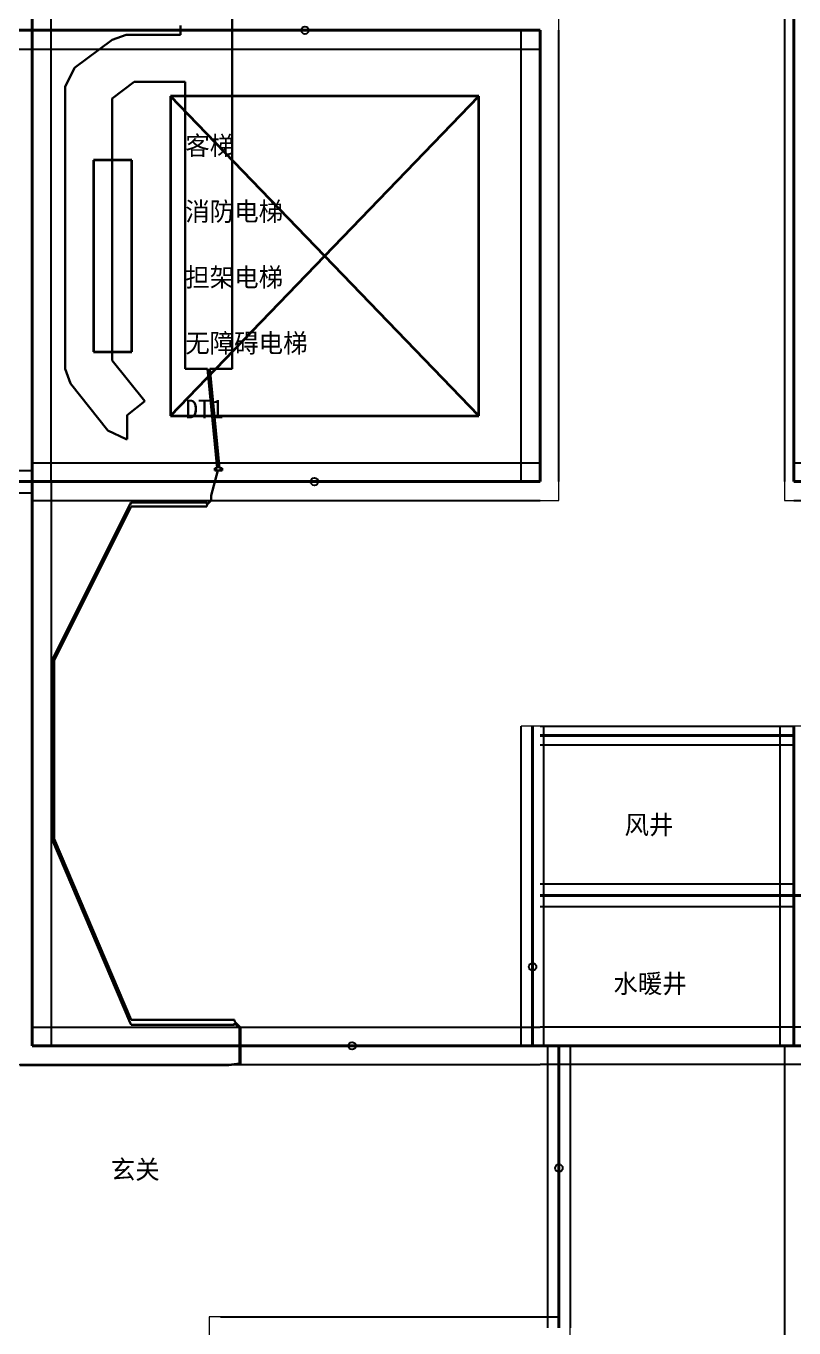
# Model space of a CAD drawing. Header units: metres. Extents: x -2 to 8644, y -38 to 294.
# Drawn here: x 1217.3 to 1299, y 80 to 218.5 of the extents above; entities that cross this region are included whole.
import ezdxf

# ---------------------------------------------------------------- set-up
doc = ezdxf.new("R2010")
doc.units = ezdxf.units.M
for name, color, linetype in [('DOORS', 9, 'Continuous'), ('HEATING_PIPES', 1, 'Continuous'), ('ROOMS', 9, 'Continuous'), ('TEXT', 3, 'Continuous'), ('WALLS', 7, 'Continuous')]:
    doc.layers.add(name, color=color, linetype=linetype)

# ---------------------------------------------------------------- blocks, each defined once
blk = doc.blocks.new('FLOOR_1')
at = {"layer": 'DOORS', "color": 9, "lineweight": 35}
for p, q in [((236, 218), (258, 218)), ((237, 170), (259, 170)), ((271.2, 112.4), (271.2, 124.4)), ((240, 110), (264, 110)), ((274, 106), (274, 88))]:
    blk.add_line(p, q, dxfattribs=at)
at = {"layer": 'DOORS', "color": 9}
for centre in [(247, 218), (248, 170), (271.2, 118.4), (252, 110), (274, 97)]:
    blk.add_circle(centre, 0.4, dxfattribs=at)
at = {"layer": 'HEATING_PIPES', "lineweight": 30}
for p, q in [((239.25, 280), (239.25, 182)), ((226.5, 217), (228, 217.5)), ((228, 217.5), (228, 217.5)), ((228, 217.5), (228, 217.5)), ((228, 217.5), (228, 217.5)), ((228, 217.5), (228, 217.5)), ((228, 217.5), (228, 217.5)), ((228, 217.5), (228, 217.5)), ((228, 217.5), (228, 217.5)), ((228, 217.5), (228, 217.5)), ((228, 217.5), (228, 217.5)), ((228, 217.5), (228, 217.5)), ((228, 217.5), (228, 217.5)), ((228, 217.5), (228, 217.5)), ((228, 217.5), (228, 217.5)), ((228, 217.5), (228, 217.5)), ((228, 217.5), (228, 217.5)), ((228, 217.5), (228, 217.5)), ((228, 217.5), (228, 217.5)), ((228, 217.5), (228, 217.5)), ((228, 217.5), (228, 217.5)), ((228, 217.5), (233.75, 217.5)), ((233.75, 217.5), (233.75, 218.5)), ((222.5, 214), (226.5, 217)), ((226.5, 217), (226.5, 217)), ((226.5, 217), (226.5, 217)), ((226.5, 217), (226.5, 217)), ((226.5, 217), (226.5, 217)), ((226.5, 217), (226.5, 217)), ((226.5, 217), (226.5, 217)), ((226.5, 217), (226.5, 217)), ((226.5, 217), (226.5, 217)), ((226.5, 217), (226.5, 217)), ((226.5, 217), (226.5, 217)), ((226.5, 217), (226.5, 217)), ((226.5, 217), (226.5, 217)), ((226.5, 217), (226.5, 217)), ((226.5, 217), (226.5, 217)), ((226.5, 217), (226.5, 217)), ((226.5, 217), (226.5, 217)), ((226.5, 217), (226.5, 217)), ((226.5, 217), (226.5, 217)), ((226.5, 217), (226.5, 217)), ((221.5, 212), (222.5, 214)), ((222.5, 214), (222.5, 214)), ((222.5, 214), (222.5, 214)), ((222.5, 214), (222.5, 214)), ((222.5, 214), (222.5, 214)), ((222.5, 214), (222.5, 214)), ((222.5, 214), (222.5, 214)), ((222.5, 214), (222.5, 214)), ((222.5, 214), (222.5, 214)), ((222.5, 214), (222.5, 214)), ((222.5, 214), (222.5, 214)), ((222.5, 214), (222.5, 214)), ((222.5, 214), (222.5, 214)), ((222.5, 214), (222.5, 214)), ((222.5, 214), (222.5, 214)), ((222.5, 214), (222.5, 214)), ((222.5, 214), (222.5, 214)), ((222.5, 214), (222.5, 214)), ((222.5, 214), (222.5, 214)), ((222.5, 214), (222.5, 214)), ((222.5, 214), (222.5, 214)), ((222.5, 214), (222.5, 214)), ((221.5, 182), (221.5, 212)), ((221.5, 212), (221.5, 212)), ((221.5, 212), (221.5, 212)), ((221.5, 212), (221.5, 212)), ((221.5, 212), (221.5, 212)), ((221.5, 212), (221.5, 212)), ((221.5, 212), (221.5, 212)), ((221.5, 212), (221.5, 212)), ((221.5, 212), (221.5, 212)), ((221.5, 212), (221.5, 212)), ((221.5, 212), (221.5, 212)), ((221.5, 212), (221.5, 212)), ((221.5, 212), (221.5, 212)), ((221.5, 212), (221.5, 212)), ((221.5, 212), (221.5, 212)), ((221.5, 212), (221.5, 212)), ((221.5, 212), (221.5, 212)), ((221.5, 212), (221.5, 212)), ((221.5, 212), (221.5, 212)), ((221.5, 212), (221.5, 212)), ((221.5, 212), (221.5, 212)), ((221.5, 212), (221.5, 212)), ((228.83, 212.5), (226.5, 210.75)), ((234.25, 212.5), (228.83, 212.5)), ((234.25, 182), (234.25, 212.5)), ((226.5, 210.75), (226.5, 182.88)), ((226.5, 182.88), (229.95, 178.56)), ((222.05, 180.44), (221.5, 182)), ((221.5, 182), (221.5, 182)), ((221.5, 182), (221.5, 182)), ((221.5, 182), (221.5, 182)), ((221.5, 182), (221.5, 182)), ((221.5, 182), (221.5, 182)), ((221.5, 182), (221.5, 182)), ((221.5, 182), (221.5, 182)), ((221.5, 182), (221.5, 182)), ((221.5, 182), (221.5, 182)), ((221.5, 182), (221.5, 182)), ((221.5, 182), (221.5, 182)), ((221.5, 182), (221.5, 182)), ((221.5, 182), (221.5, 182)), ((221.5, 182), (221.5, 182)), ((221.5, 182), (221.5, 182)), ((221.5, 182), (221.5, 182)), ((221.5, 182), (221.5, 182)), ((221.5, 182), (221.5, 182)), ((221.5, 182), (221.5, 182)), ((236.63, 181.99), (234.25, 182)), ((234.25, 182), (234.25, 182)), ((234.25, 182), (234.25, 182)), ((234.25, 182), (234.25, 182)), ((234.25, 182), (234.25, 182)), ((234.25, 182), (234.25, 182)), ((234.25, 182), (234.25, 182)), ((234.25, 182), (234.25, 182)), ((234.25, 182), (234.25, 182)), ((234.25, 182), (234.25, 182)), ((234.25, 182), (234.25, 182)), ((234.25, 182), (234.25, 182)), ((234.25, 182), (234.25, 182)), ((234.25, 182), (234.25, 182)), ((234.25, 182), (234.25, 182)), ((234.25, 182), (234.25, 182)), ((234.25, 182), (234.25, 182)), ((234.25, 182), (234.25, 182)), ((234.25, 182), (234.25, 182)), ((234.25, 182), (234.25, 182)), ((234.25, 182), (234.25, 182)), ((234.25, 182), (234.25, 182)), ((234.25, 182), (234.25, 182)), ((234.25, 182), (234.25, 182)), ((234.25, 182), (234.25, 182)), ((234.25, 182), (234.25, 182)), ((234.25, 182), (234.25, 182)), ((234.25, 182), (234.25, 182)), ((234.25, 182), (234.25, 182)), ((234.25, 182), (234.25, 182)), ((234.25, 182), (234.25, 182)), ((234.25, 182), (234.25, 182)), ((234.25, 182), (234.25, 182)), ((237.65, 171.44), (236.63, 181.99)), ((236.63, 181.99), (236.63, 181.99)), ((239.25, 182), (236.88, 182)), ((236.88, 182), (237.9, 171.45)), ((226.05, 175.44), (222.05, 180.44)), ((222.05, 180.44), (222.05, 180.44)), ((222.05, 180.44), (222.05, 180.44)), ((222.05, 180.44), (222.05, 180.44)), ((222.05, 180.44), (222.05, 180.44)), ((222.05, 180.44), (222.05, 180.44)), ((222.05, 180.44), (222.05, 180.44)), ((222.05, 180.44), (222.05, 180.44)), ((222.05, 180.44), (222.05, 180.44)), ((222.05, 180.44), (222.05, 180.44)), ((222.05, 180.44), (222.05, 180.44)), ((222.05, 180.44), (222.05, 180.44)), ((222.05, 180.44), (222.05, 180.44)), ((222.05, 180.44), (222.05, 180.44)), ((222.05, 180.44), (222.05, 180.44)), ((222.05, 180.44), (222.05, 180.44)), ((222.05, 180.44), (222.05, 180.44)), ((222.05, 180.44), (222.05, 180.44)), ((222.05, 180.44), (222.05, 180.44)), ((222.05, 180.44), (222.05, 180.44)), ((229.95, 178.56), (228.1, 177.08)), ((228.1, 177.08), (228.1, 174.5)), ((228, 174.5), (226.05, 175.44)), ((226.05, 175.44), (226.05, 175.44)), ((226.05, 175.44), (226.05, 175.44)), ((226.05, 175.44), (226.05, 175.44)), ((226.05, 175.44), (226.05, 175.44)), ((226.05, 175.44), (226.05, 175.44)), ((226.05, 175.44), (226.05, 175.44)), ((226.05, 175.44), (226.05, 175.44)), ((226.05, 175.44), (226.05, 175.44)), ((226.05, 175.44), (226.05, 175.44)), ((226.05, 175.44), (226.05, 175.44)), ((226.05, 175.44), (226.05, 175.44)), ((226.05, 175.44), (226.05, 175.44)), ((226.05, 175.44), (226.05, 175.44)), ((226.05, 175.44), (226.05, 175.44)), ((226.05, 175.44), (226.05, 175.44)), ((226.05, 175.44), (226.05, 175.44)), ((226.05, 175.44), (226.05, 175.44)), ((226.05, 175.44), (226.05, 175.44)), ((226.05, 175.44), (226.05, 175.44)), ((226.05, 175.44), (226.05, 175.44)), ((226.05, 175.44), (226.05, 175.44)), ((228.1, 174.5), (228, 174.5)), ((228, 174.5), (228, 174.5)), ((228, 174.5), (228, 174.5)), ((228, 174.5), (228, 174.5)), ((228, 174.5), (228, 174.5)), ((228, 174.5), (228, 174.5)), ((228, 174.5), (228, 174.5)), ((228, 174.5), (228, 174.5)), ((228, 174.5), (228, 174.5)), ((228, 174.5), (228, 174.5)), ((228, 174.5), (228, 174.5)), ((228, 174.5), (228, 174.5)), ((228, 174.5), (228, 174.5)), ((228, 174.5), (228, 174.5)), ((228, 174.5), (228, 174.5)), ((228, 174.5), (228, 174.5)), ((228, 174.5), (228, 174.5)), ((228, 174.5), (228, 174.5)), ((228, 174.5), (228, 174.5)), ((228, 174.5), (228, 174.5)), ((228, 174.5), (228, 174.5)), ((228, 174.5), (228, 174.5)), ((237.01, 168.54), (237.72, 171.19)), ((237.74, 171.19), (237.03, 168.54)), ((237.4, 171.2), (237.4, 171.44)), ((237.4, 171.44), (237.65, 171.44)), ((237.67, 171.2), (237.4, 171.2)), ((237.68, 171.19), (237.67, 171.2)), ((237.72, 171.19), (237.68, 171.19)), ((237.68, 171.19), (237.68, 171.19)), ((237.68, 171.19), (237.68, 171.19)), ((237.68, 171.19), (237.68, 171.19)), ((237.68, 171.19), (237.68, 171.19)), ((237.68, 171.19), (237.68, 171.19)), ((237.68, 171.19), (237.68, 171.19)), ((237.68, 171.19), (237.68, 171.19)), ((237.68, 171.19), (237.68, 171.19)), ((237.68, 171.19), (237.68, 171.19)), ((237.68, 171.19), (237.68, 171.19)), ((237.68, 171.19), (237.68, 171.19)), ((237.68, 171.19), (237.68, 171.19)), ((237.68, 171.19), (237.68, 171.19)), ((237.68, 171.19), (237.68, 171.19)), ((237.68, 171.19), (237.68, 171.19)), ((237.68, 171.19), (237.68, 171.19)), ((237.68, 171.19), (237.68, 171.19)), ((237.68, 171.19), (237.68, 171.19)), ((237.68, 171.19), (237.68, 171.19)), ((237.68, 171.19), (237.68, 171.19)), ((237.68, 171.19), (237.68, 171.19)), ((237.68, 171.19), (237.68, 171.19)), ((237.68, 171.19), (237.68, 171.19)), ((237.68, 171.19), (237.68, 171.19)), ((237.68, 171.19), (237.68, 171.19)), ((237.68, 171.19), (237.68, 171.19)), ((237.68, 171.19), (237.68, 171.19)), ((237.68, 171.19), (237.68, 171.19)), ((237.68, 171.19), (237.68, 171.19)), ((237.68, 171.19), (237.68, 171.19)), ((237.68, 171.19), (237.68, 171.19)), ((238.2, 171.2), (237.74, 171.19)), ((237.9, 171.45), (238.2, 171.44)), ((238.2, 171.44), (238.2, 171.44)), ((238.2, 171.44), (238.2, 171.44)), ((238.2, 171.44), (238.2, 171.44)), ((238.2, 171.44), (238.2, 171.44)), ((238.2, 171.44), (238.2, 171.44)), ((238.2, 171.44), (238.2, 171.44)), ((238.2, 171.44), (238.2, 171.44)), ((238.2, 171.44), (238.2, 171.44)), ((238.2, 171.44), (238.2, 171.44)), ((238.2, 171.44), (238.2, 171.44)), ((238.2, 171.44), (238.2, 171.44)), ((238.2, 171.44), (238.2, 171.44)), ((238.2, 171.44), (238.2, 171.44)), ((238.2, 171.44), (238.2, 171.44)), ((238.2, 171.44), (238.2, 171.44)), ((238.2, 171.44), (238.2, 171.44)), ((238.2, 171.44), (238.2, 171.44)), ((238.2, 171.44), (238.2, 171.44)), ((238.2, 171.44), (238.2, 171.44)), ((238.2, 171.44), (238.2, 171.44)), ((238.2, 171.44), (238.2, 171.44)), ((238.2, 171.44), (238.2, 171.44)), ((238.2, 171.44), (238.2, 171.44)), ((238.2, 171.44), (238.2, 171.44)), ((238.2, 171.44), (238.2, 171.44)), ((238.2, 171.44), (238.2, 171.44)), ((238.2, 171.44), (238.2, 171.44)), ((238.2, 171.44), (238.2, 171.44)), ((238.2, 171.44), (238.2, 171.44)), ((238.2, 171.44), (238.2, 171.44)), ((238.2, 171.44), (238.2, 171.44)), ((238.2, 171.44), (238.2, 171.44)), ((238.2, 171.44), (238.2, 171.2)), ((238.2, 171.2), (238.2, 171.2)), ((238.2, 171.2), (238.2, 171.2)), ((238.2, 171.2), (238.2, 171.2)), ((238.2, 171.2), (238.2, 171.2)), ((238.2, 171.2), (238.2, 171.2)), ((238.2, 171.2), (238.2, 171.2)), ((238.2, 171.2), (238.2, 171.2)), ((238.2, 171.2), (238.2, 171.2)), ((238.2, 171.2), (238.2, 171.2)), ((238.2, 171.2), (238.2, 171.2)), ((238.2, 171.2), (238.2, 171.2)), ((238.2, 171.2), (238.2, 171.2)), ((238.2, 171.2), (238.2, 171.2)), ((238.2, 171.2), (238.2, 171.2)), ((238.2, 171.2), (238.2, 171.2)), ((238.2, 171.2), (238.2, 171.2)), ((238.2, 171.2), (238.2, 171.2)), ((238.2, 171.2), (238.2, 171.2)), ((238.2, 171.2), (238.2, 171.2)), ((238.2, 171.2), (238.2, 171.2)), ((238.2, 171.2), (238.2, 171.2)), ((238.2, 171.2), (238.2, 171.2)), ((238.2, 171.2), (238.2, 171.2)), ((238.2, 171.2), (238.2, 171.2)), ((238.2, 171.2), (238.2, 171.2)), ((238.2, 171.2), (238.2, 171.2)), ((238.2, 171.2), (238.2, 171.2)), ((238.2, 171.2), (238.2, 171.2)), ((238.2, 171.2), (238.2, 171.2)), ((238.2, 171.2), (238.2, 171.2)), ((238.2, 171.2), (238.2, 171.2)), ((238.2, 171.2), (238.2, 171.2)), ((220.12, 151.05), (228.4, 167.62)), ((228.4, 167.62), (228.5, 167.79)), ((228.4, 167.62), (228.4, 167.62)), ((228.4, 167.62), (228.4, 167.62)), ((228.4, 167.62), (228.4, 167.62)), ((228.4, 167.62), (228.4, 167.62)), ((228.4, 167.62), (228.4, 167.62)), ((228.4, 167.62), (228.4, 167.62)), ((228.4, 167.62), (228.4, 167.62)), ((228.4, 167.62), (228.4, 167.62)), ((228.4, 167.62), (228.4, 167.62)), ((228.4, 167.62), (228.4, 167.62)), ((228.4, 167.62), (228.4, 167.62)), ((228.4, 167.62), (228.4, 167.62)), ((228.4, 167.62), (228.4, 167.62)), ((228.4, 167.62), (228.4, 167.62)), ((228.4, 167.62), (228.4, 167.62)), ((228.4, 167.62), (228.4, 167.62)), ((228.4, 167.62), (228.4, 167.62)), ((228.5, 167.79), (228.5, 167.79)), ((228.5, 167.79), (228.5, 167.79)), ((228.5, 167.79), (228.5, 167.79)), ((228.5, 167.79), (228.5, 167.79)), ((228.5, 167.79), (228.5, 167.79)), ((228.5, 167.79), (228.5, 167.79)), ((228.5, 167.79), (228.5, 167.79)), ((228.5, 167.79), (228.5, 167.79)), ((228.5, 167.79), (228.5, 167.79)), ((228.5, 167.79), (228.5, 167.79)), ((228.5, 167.79), (228.5, 167.79)), ((228.5, 167.79), (228.5, 167.79)), ((228.5, 167.79), (228.5, 167.79)), ((228.5, 167.79), (228.5, 167.79)), ((228.5, 167.79), (228.5, 167.79)), ((228.5, 167.79), (228.5, 167.79)), ((228.5, 167.79), (228.5, 167.79)), ((228.5, 167.79), (228.5, 167.79)), ((228.5, 167.79), (228.5, 167.79)), ((228.5, 167.79), (228.5, 167.79)), ((228.5, 167.79), (228.5, 167.79)), ((228.5, 167.79), (228.5, 167.79)), ((228.5, 167.79), (228.5, 167.79)), ((228.5, 167.79), (228.5, 167.79)), ((228.5, 167.79), (228.5, 167.79)), ((228.5, 167.79), (228.5, 167.79)), ((228.5, 167.79), (228.5, 167.79)), ((228.5, 167.79), (236.57, 167.79)), ((236.57, 167.59), (237.01, 168.02)), ((237.03, 168.01), (236.58, 167.57)), ((236.57, 167.79), (236.57, 167.59)), ((236.58, 167.57), (236.58, 167.57)), ((236.58, 167.57), (236.58, 167.57)), ((236.58, 167.57), (236.58, 167.57)), ((236.58, 167.57), (236.58, 167.57)), ((236.58, 167.57), (236.58, 167.57)), ((236.58, 167.57), (236.58, 167.57)), ((236.58, 167.57), (236.58, 167.57)), ((236.58, 167.57), (236.58, 167.57)), ((236.58, 167.57), (236.57, 167.36)), ((237.01, 168.02), (237.01, 168.54)), ((237.01, 168.54), (237.01, 168.54)), ((237.01, 168.54), (237.01, 168.54)), ((237.01, 168.54), (237.01, 168.54)), ((237.01, 168.54), (237.01, 168.54)), ((237.01, 168.54), (237.01, 168.54)), ((237.01, 168.54), (237.01, 168.54)), ((237.01, 168.54), (237.01, 168.54)), ((237.01, 168.54), (237.01, 168.54)), ((237.01, 168.54), (237.01, 168.54)), ((237.01, 168.54), (237.01, 168.54)), ((237.01, 168.54), (237.01, 168.54)), ((237.01, 168.54), (237.01, 168.54)), ((237.01, 168.54), (237.01, 168.54)), ((237.01, 168.54), (237.01, 168.54)), ((237.01, 168.54), (237.01, 168.54)), ((237.01, 168.54), (237.01, 168.54)), ((237.01, 168.54), (237.01, 168.54)), ((237.01, 168.54), (237.01, 168.54)), ((237.01, 168.54), (237.01, 168.54)), ((237.01, 168.54), (237.01, 168.54)), ((237.01, 168.54), (237.01, 168.54)), ((237.01, 168.54), (237.01, 168.54)), ((237.01, 168.54), (237.01, 168.54)), ((237.01, 168.54), (237.01, 168.54)), ((237.01, 168.54), (237.01, 168.54)), ((237.01, 168.54), (237.01, 168.54)), ((237.01, 168.54), (237.01, 168.54)), ((237.01, 168.54), (237.01, 168.54)), ((237.01, 168.54), (237.01, 168.54)), ((237.01, 168.54), (237.01, 168.54)), ((237.01, 168.54), (237.01, 168.54)), ((237.01, 168.54), (237.01, 168.54)), ((237.01, 168.54), (237.01, 168.54)), ((237.01, 168.54), (237.01, 168.54)), ((237.01, 168.54), (237.01, 168.54)), ((237.03, 168.54), (237.03, 168.02)), ((237.03, 168.02), (237.03, 168.02)), ((237.03, 168.02), (237.03, 168.02)), ((237.03, 168.02), (237.03, 168.02)), ((237.03, 168.02), (237.03, 168.02)), ((237.03, 168.02), (237.03, 168.02)), ((237.03, 168.02), (237.03, 168.02)), ((237.03, 168.02), (237.03, 168.02)), ((237.03, 168.02), (237.03, 168.02)), ((237.03, 168.02), (237.03, 168.02)), ((237.03, 168.02), (237.03, 168.02)), ((237.03, 168.02), (237.03, 168.02)), ((237.03, 168.02), (237.03, 168.02)), ((237.03, 168.02), (237.03, 168.02)), ((237.03, 168.02), (237.03, 168.02)), ((237.03, 168.02), (237.03, 168.02)), ((237.03, 168.02), (237.03, 168.02)), ((237.03, 168.02), (237.03, 168.02)), ((237.03, 168.02), (237.03, 168.02)), ((237.03, 168.02), (237.03, 168.02)), ((237.03, 168.02), (237.03, 168.02)), ((237.03, 168.02), (237.03, 168.01)), ((237.03, 168.01), (237.03, 168.01)), ((237.03, 168.01), (237.03, 168.01)), ((237.03, 168.01), (237.03, 168.01)), ((237.03, 168.01), (237.03, 168.01)), ((237.03, 168.01), (237.03, 168.01)), ((237.03, 168.01), (237.03, 168.01)), ((237.03, 168.01), (237.03, 168.01)), ((237.03, 168.01), (237.03, 168.01)), ((237.03, 168.01), (237.03, 168.01)), ((237.03, 168.01), (237.03, 168.01)), ((237.03, 168.01), (237.03, 168.01)), ((237.03, 168.01), (237.03, 168.01)), ((237.03, 168.01), (237.03, 168.01)), ((237.03, 168.01), (237.03, 168.01)), ((237.03, 168.01), (237.03, 168.01)), ((237.03, 168.01), (237.03, 168.01)), ((237.03, 168.01), (237.03, 168.01)), ((237.03, 168.01), (237.03, 168.01)), ((237.03, 168.01), (237.03, 168.01)), ((237.03, 168.01), (237.03, 168.01)), ((228.51, 167.36), (220.32, 150.97)), ((236.57, 167.36), (228.51, 167.36)), ((236.57, 167.36), (236.57, 167.36)), ((236.57, 167.36), (236.57, 167.36)), ((236.57, 167.36), (236.57, 167.36)), ((236.57, 167.36), (236.57, 167.36)), ((236.57, 167.36), (236.57, 167.36)), ((236.57, 167.36), (236.57, 167.36)), ((236.57, 167.36), (236.57, 167.36)), ((236.57, 167.36), (236.57, 167.36)), ((236.57, 167.36), (236.57, 167.36)), ((236.57, 167.36), (236.57, 167.36)), ((236.57, 167.36), (236.57, 167.36)), ((236.57, 167.36), (236.57, 167.36)), ((236.57, 167.36), (236.57, 167.36)), ((236.57, 167.36), (236.57, 167.36)), ((236.57, 167.36), (236.57, 167.36)), ((236.57, 167.36), (236.57, 167.36)), ((236.57, 167.36), (236.57, 167.36)), ((236.57, 167.36), (236.57, 167.36)), ((236.57, 167.36), (236.57, 167.36)), ((236.57, 167.36), (236.57, 167.36)), ((236.57, 167.36), (236.57, 167.36)), ((236.57, 167.36), (236.57, 167.36)), ((236.57, 167.36), (236.57, 167.36)), ((236.57, 167.36), (236.57, 167.36)), ((236.57, 167.36), (236.57, 167.36)), ((236.57, 167.36), (236.57, 167.36)), ((236.57, 167.36), (236.57, 167.36)), ((236.57, 167.36), (236.57, 167.36)), ((236.57, 167.36), (236.57, 167.36)), ((236.57, 167.36), (236.57, 167.36)), ((236.57, 167.36), (236.57, 167.36)), ((236.57, 167.36), (236.57, 167.36)), ((220.11, 151), (220.12, 151.05)), ((220.11, 132), (220.11, 151)), ((220.11, 151), (220.11, 151)), ((220.11, 151), (220.11, 151)), ((220.11, 151), (220.11, 151)), ((220.11, 151), (220.11, 151)), ((220.11, 151), (220.11, 151)), ((220.11, 151), (220.11, 151)), ((220.11, 151), (220.11, 151)), ((220.11, 151), (220.11, 151)), ((220.11, 151), (220.11, 151)), ((220.11, 151), (220.11, 151)), ((220.11, 151), (220.11, 151)), ((220.11, 151), (220.11, 151)), ((220.11, 151), (220.11, 151)), ((220.11, 151), (220.11, 151)), ((220.11, 151), (220.11, 151)), ((220.11, 151), (220.11, 151)), ((220.11, 151), (220.11, 151)), ((220.11, 151), (220.11, 151)), ((220.12, 151.05), (220.12, 151.05)), ((220.12, 151.05), (220.12, 151.05)), ((220.12, 151.05), (220.12, 151.05)), ((220.12, 151.05), (220.12, 151.05)), ((220.12, 151.05), (220.12, 151.05)), ((220.12, 151.05), (220.12, 151.05)), ((220.12, 151.05), (220.12, 151.05)), ((220.12, 151.05), (220.12, 151.05)), ((220.12, 151.05), (220.12, 151.05)), ((220.12, 151.05), (220.12, 151.05)), ((220.12, 151.05), (220.12, 151.05)), ((220.12, 151.05), (220.12, 151.05)), ((220.12, 151.05), (220.12, 151.05)), ((220.12, 151.05), (220.12, 151.05)), ((220.12, 151.05), (220.12, 151.05)), ((220.12, 151.05), (220.12, 151.05)), ((220.12, 151.05), (220.12, 151.05)), ((220.12, 151.05), (220.12, 151.05)), ((220.32, 150.97), (220.32, 132.02)), ((220.11, 131.96), (220.11, 132)), ((220.11, 132), (220.11, 132)), ((220.11, 132), (220.11, 132)), ((220.11, 132), (220.11, 132)), ((220.11, 132), (220.11, 132)), ((220.11, 132), (220.11, 132)), ((220.11, 132), (220.11, 132)), ((220.11, 132), (220.11, 132)), ((220.11, 132), (220.11, 132)), ((220.11, 132), (220.11, 132)), ((220.11, 132), (220.11, 132)), ((220.11, 132), (220.11, 132)), ((220.11, 132), (220.11, 132)), ((220.11, 132), (220.11, 132)), ((220.11, 132), (220.11, 132)), ((220.11, 132), (220.11, 132)), ((220.11, 132), (220.11, 132)), ((220.11, 132), (220.11, 132)), ((220.11, 132), (220.11, 132)), ((228.4, 112.46), (220.11, 131.96)), ((220.11, 131.96), (220.11, 131.96)), ((220.11, 131.96), (220.11, 131.96)), ((220.11, 131.96), (220.11, 131.96)), ((220.11, 131.96), (220.11, 131.96)), ((220.11, 131.96), (220.11, 131.96)), ((220.11, 131.96), (220.11, 131.96)), ((220.11, 131.96), (220.11, 131.96)), ((220.11, 131.96), (220.11, 131.96)), ((220.11, 131.96), (220.11, 131.96)), ((220.11, 131.96), (220.11, 131.96)), ((220.11, 131.96), (220.11, 131.96)), ((220.11, 131.96), (220.11, 131.96)), ((220.11, 131.96), (220.11, 131.96)), ((220.11, 131.96), (220.11, 131.96)), ((220.11, 131.96), (220.11, 131.96)), ((220.11, 131.96), (220.11, 131.96)), ((220.11, 131.96), (220.11, 131.96)), ((220.11, 131.96), (220.11, 131.96)), ((220.32, 132.02), (228.51, 112.75)), ((228.5, 112.25), (228.4, 112.46)), ((228.4, 112.46), (228.4, 112.46)), ((228.4, 112.46), (228.4, 112.46)), ((228.4, 112.46), (228.4, 112.46)), ((228.4, 112.46), (228.4, 112.46)), ((228.4, 112.46), (228.4, 112.46)), ((228.4, 112.46), (228.4, 112.46)), ((228.4, 112.46), (228.4, 112.46)), ((228.4, 112.46), (228.4, 112.46)), ((228.4, 112.46), (228.4, 112.46)), ((228.4, 112.46), (228.4, 112.46)), ((228.4, 112.46), (228.4, 112.46)), ((228.4, 112.46), (228.4, 112.46)), ((228.4, 112.46), (228.4, 112.46)), ((228.4, 112.46), (228.4, 112.46)), ((228.4, 112.46), (228.4, 112.46)), ((228.4, 112.46), (228.4, 112.46)), ((239.5, 112.25), (228.5, 112.25)), ((228.5, 112.25), (228.5, 112.25)), ((228.5, 112.25), (228.5, 112.25)), ((228.5, 112.25), (228.5, 112.25)), ((228.5, 112.25), (228.5, 112.25)), ((228.5, 112.25), (228.5, 112.25)), ((228.5, 112.25), (228.5, 112.25)), ((228.5, 112.25), (228.5, 112.25)), ((228.5, 112.25), (228.5, 112.25)), ((228.5, 112.25), (228.5, 112.25)), ((228.5, 112.25), (228.5, 112.25)), ((228.5, 112.25), (228.5, 112.25)), ((228.5, 112.25), (228.5, 112.25)), ((228.5, 112.25), (228.5, 112.25)), ((228.5, 112.25), (228.5, 112.25)), ((228.5, 112.25), (228.5, 112.25)), ((228.5, 112.25), (228.5, 112.25)), ((228.5, 112.25), (228.5, 112.25)), ((228.5, 112.25), (228.5, 112.25)), ((228.5, 112.25), (228.5, 112.25)), ((228.5, 112.25), (228.5, 112.25)), ((228.5, 112.25), (228.5, 112.25)), ((228.5, 112.25), (228.5, 112.25)), ((228.5, 112.25), (228.5, 112.25)), ((228.5, 112.25), (228.5, 112.25)), ((228.5, 112.25), (228.5, 112.25)), ((228.5, 112.25), (228.5, 112.25)), ((228.5, 112.25), (228.5, 112.25)), ((228.5, 112.25), (228.5, 112.25)), ((228.51, 112.75), (239.5, 112.75)), ((239.5, 112.75), (239.5, 112.75)), ((239.5, 112.75), (239.5, 112.75)), ((239.5, 112.75), (239.5, 112.75)), ((239.5, 112.75), (239.5, 112.75)), ((239.5, 112.75), (239.5, 112.75)), ((239.5, 112.75), (239.5, 112.75)), ((239.5, 112.75), (239.5, 112.75)), ((239.5, 112.75), (239.5, 112.75)), ((239.5, 112.75), (239.5, 112.75)), ((239.5, 112.75), (239.5, 112.75)), ((239.5, 112.75), (239.5, 112.75)), ((239.5, 112.75), (239.5, 112.75)), ((239.5, 112.75), (239.5, 112.75)), ((239.5, 112.75), (239.5, 112.75)), ((239.5, 112.75), (239.5, 112.75)), ((239.5, 112.75), (239.5, 112.75)), ((239.5, 112.75), (239.5, 112.75)), ((239.5, 112.75), (239.5, 112.75)), ((239.5, 112.75), (239.5, 112.75)), ((239.5, 112.75), (239.5, 112.75)), ((239.5, 112.75), (239.5, 112.75)), ((239.5, 112.75), (239.5, 112.75)), ((239.5, 112.75), (239.5, 112.75)), ((239.5, 112.75), (239.5, 112.75)), ((239.5, 112.75), (239.5, 112.75)), ((239.5, 112.75), (239.5, 112.75)), ((239.5, 112.75), (239.5, 112.75)), ((239.5, 112.75), (239.5, 112.75)), ((239.5, 112.75), (239.5, 112.75)), ((239.5, 112.75), (239.5, 112.75)), ((239.5, 112.75), (239.54, 112.54)), ((240.05, 111.88), (239.5, 112.43)), ((239.5, 112.43), (239.5, 112.25)), ((239.54, 112.54), (239.54, 112.54)), ((239.54, 112.54), (239.54, 112.54)), ((239.54, 112.54), (239.54, 112.54)), ((239.54, 112.54), (239.54, 112.54)), ((239.54, 112.54), (239.54, 112.54)), ((239.54, 112.54), (239.54, 112.54)), ((239.54, 112.54), (239.54, 112.54)), ((239.54, 112.54), (239.54, 112.54)), ((239.54, 112.54), (239.54, 112.54)), ((239.54, 112.54), (239.54, 112.54)), ((239.54, 112.54), (240.14, 111.94)), ((240.05, 108.12), (240.05, 111.88)), ((240.14, 111.94), (240.14, 111.94)), ((240.14, 111.94), (240.14, 111.94)), ((240.14, 111.94), (240.14, 111.94)), ((240.14, 111.94), (240.14, 111.94)), ((240.14, 111.94), (240.14, 111.94)), ((240.14, 111.94), (240.14, 111.94)), ((240.14, 111.94), (240.14, 111.94)), ((240.14, 111.94), (240.14, 111.94)), ((240.14, 111.94), (240.14, 111.94)), ((240.14, 111.94), (240.14, 111.94)), ((240.14, 111.94), (240.14, 111.94)), ((240.14, 111.94), (240.14, 111.94)), ((240.14, 111.94), (240.14, 111.94)), ((240.14, 111.94), (240.14, 111.94)), ((240.14, 111.94), (240.14, 111.94)), ((240.14, 111.94), (240.14, 111.94)), ((240.14, 111.94), (240.14, 111.94)), ((240.14, 111.94), (240.14, 111.94)), ((240.14, 111.94), (240.14, 111.94)), ((240.14, 111.94), (240.14, 111.94)), ((240.14, 111.94), (240.15, 111.9)), ((240.15, 111.9), (240.15, 111.9)), ((240.15, 111.9), (240.15, 111.9)), ((240.15, 111.9), (240.15, 111.9)), ((240.15, 111.9), (240.15, 111.9)), ((240.15, 111.9), (240.15, 111.9)), ((240.15, 111.9), (240.15, 111.9)), ((240.15, 111.9), (240.15, 111.9)), ((240.15, 111.9), (240.15, 111.9)), ((240.15, 111.9), (240.15, 111.9)), ((240.15, 111.9), (240.15, 111.9)), ((240.15, 111.9), (240.15, 111.9)), ((240.15, 111.9), (240.15, 111.9)), ((240.15, 111.9), (240.15, 111.9)), ((240.15, 111.9), (240.15, 111.9)), ((240.15, 111.9), (240.15, 111.9)), ((240.15, 111.9), (240.15, 111.9)), ((240.15, 111.9), (240.15, 111.9)), ((240.15, 111.9), (240.15, 111.9)), ((240.15, 111.9), (240.15, 111.9)), ((240.15, 111.9), (240.15, 111.9)), ((240.15, 111.9), (240.15, 108.1)), ((238.91, 107.98), (240.05, 108.12)), ((240.1, 108.08), (238.91, 107.93)), ((240.15, 108.1), (240.1, 108.08)), ((240.1, 108.08), (240.1, 108.08)), ((240.1, 108.08), (240.1, 108.08)), ((240.1, 108.08), (240.1, 108.08)), ((240.1, 108.08), (240.1, 108.08)), ((240.1, 108.08), (240.1, 108.08)), ((240.1, 108.08), (240.1, 108.08)), ((240.1, 108.08), (240.1, 108.08)), ((240.1, 108.08), (240.1, 108.08)), ((240.1, 108.08), (240.1, 108.08)), ((240.1, 108.08), (240.1, 108.08)), ((240.1, 108.08), (240.1, 108.08)), ((240.1, 108.08), (240.1, 108.08)), ((240.1, 108.08), (240.1, 108.08)), ((240.1, 108.08), (240.1, 108.08)), ((240.1, 108.08), (240.1, 108.08)), ((240.1, 108.08), (240.1, 108.08)), ((240.1, 108.08), (240.1, 108.08)), ((240.1, 108.08), (240.1, 108.08)), ((240.1, 108.08), (240.1, 108.08)), ((240.15, 108.1), (240.15, 108.1)), ((240.15, 108.1), (240.15, 108.1)), ((240.15, 108.1), (240.15, 108.1)), ((240.15, 108.1), (240.15, 108.1)), ((240.15, 108.1), (240.15, 108.1)), ((240.15, 108.1), (240.15, 108.1)), ((240.15, 108.1), (240.15, 108.1)), ((240.15, 108.1), (240.15, 108.1)), ((240.15, 108.1), (240.15, 108.1)), ((240.15, 108.1), (240.15, 108.1)), ((240.15, 108.1), (240.15, 108.1)), ((240.15, 108.1), (240.15, 108.1)), ((240.15, 108.1), (240.15, 108.1)), ((240.15, 108.1), (240.15, 108.1)), ((240.15, 108.1), (240.15, 108.1)), ((240.15, 108.1), (240.15, 108.1)), ((240.15, 108.1), (240.15, 108.1)), ((240.15, 108.1), (240.15, 108.1)), ((240.15, 108.1), (240.15, 108.1)), ((240.15, 108.1), (240.15, 108.1)), ((240.15, 108.1), (240.15, 108.1)), ((240.15, 108.1), (240.15, 108.1)), ((240.15, 108.1), (240.15, 108.1)), ((240.15, 108.1), (240.15, 108.1)), ((240.15, 108.1), (240.15, 108.1)), ((240.15, 108.1), (240.15, 108.1)), ((240.15, 108.1), (240.15, 108.1)), ((216.67, 107.98), (238.91, 107.98)), ((238.91, 107.93), (216.67, 107.93)), ((238.91, 107.93), (238.91, 107.93)), ((238.91, 107.93), (238.91, 107.93)), ((238.91, 107.93), (238.91, 107.93)), ((238.91, 107.93), (238.91, 107.93)), ((238.91, 107.93), (238.91, 107.93)), ((238.91, 107.93), (238.91, 107.93)), ((238.91, 107.93), (238.91, 107.93)), ((238.91, 107.93), (238.91, 107.93)), ((238.91, 107.93), (238.91, 107.93)), ((238.91, 107.93), (238.91, 107.93)), ((238.91, 107.93), (238.91, 107.93)), ((238.91, 107.93), (238.91, 107.93)), ((238.91, 107.93), (238.91, 107.93)), ((238.91, 107.93), (238.91, 107.93)), ((238.91, 107.93), (238.91, 107.93)), ((238.91, 107.93), (238.91, 107.93)), ((238.91, 107.93), (238.91, 107.93)), ((238.91, 107.93), (238.91, 107.93)), ((238.91, 107.93), (238.91, 107.93)), ((238.91, 107.93), (238.91, 107.93)), ((238.91, 107.93), (238.91, 107.93)), ((238.91, 107.93), (238.91, 107.93)), ((238.91, 107.93), (238.91, 107.93)), ((238.91, 107.93), (238.91, 107.93)), ((238.91, 107.93), (238.91, 107.93)), ((238.91, 107.93), (238.91, 107.93)), ((238.91, 107.93), (238.91, 107.93)), ((238.91, 107.93), (238.91, 107.93)), ((238.91, 107.93), (238.91, 107.93)), ((238.91, 107.93), (238.91, 107.93)), ((238.91, 107.93), (238.91, 107.93)), ((238.91, 107.93), (238.91, 107.93)), ((238.91, 107.93), (238.91, 107.93)), ((238.91, 107.93), (238.91, 107.93)), ((238.91, 107.93), (238.91, 107.93))]:
    blk.add_line(p, q, dxfattribs=at)
at = {"layer": 'ROOMS', "color": 9, "lineweight": 20}
for points in [[(220, 220), (220, 290), (298, 290), (298, 168), (378, 168), (378, 112), (328, 112), (328, 127.2), (300.5, 127.2), (300.5, 144), (270, 144), (270, 112), (220, 112), (220, 168), (274, 168), (274, 220)], [(220, 172), (220, 216), (270, 216), (270, 172)], [(220, 172), (220, 216), (270, 216), (270, 172)], [(220, 172), (220, 216), (270, 216), (270, 172)], [(220, 172), (220, 216), (270, 216), (270, 172)], [(220, 172), (220, 216), (270, 216), (270, 172)], [(80, 85.2), (80, 108), (144, 108), (144, 168.8), (216, 168.8), (216, 108), (272.8, 108), (272.8, 81.2), (236.8, 81.2), (236.8, 2), (144, 2), (144, 85.2)], [(80, 85.2), (80, 108), (144, 108), (144, 168.8), (216, 168.8), (216, 108), (272.8, 108), (272.8, 81.2), (236.8, 81.2), (236.8, 2), (144, 2), (144, 85.2)], [(80, 85.2), (80, 108), (144, 108), (144, 168.8), (216, 168.8), (216, 108), (272.8, 108), (272.8, 81.2), (236.8, 81.2), (236.8, 2), (144, 2), (144, 85.2)], [(272.4, 127.2), (297.5, 127.2), (297.5, 142), (272.4, 142)], [(297.5, 112), (297.5, 124.8), (272.4, 124.8), (272.4, 112)], [(275.2, 78.8), (275.2, 108), (298, 108), (298, 2), (239.2, 2), (239.2, 78.8)]]:
    blk.add_lwpolyline(points, dxfattribs=at)
at = {"layer": 'WALLS', "lineweight": 40}
for p, q in [((218, 218), (218, 292)), ((299, 292), (299, 170)), ((142, 218), (218, 218)), ((218, 170), (218, 218)), ((218, 218), (272, 218)), ((272, 170), (272, 218)), ((142, 170), (218, 170)), ((218, 170), (272, 170)), ((218, 170), (218, 110)), ((299, 170), (326, 170)), ((271.2, 126), (271.2, 144)), ((299, 144), (299, 126)), ((272, 143), (299, 143)), ((271.2, 110), (271.2, 126)), ((299, 126), (272, 126)), ((299, 126), (299, 110)), ((326, 126), (299, 126)), ((218, 110), (272, 110)), ((274, 110), (272, 110)), ((299, 110), (274, 110)), ((274, 110), (274, 80)), ((300, 110), (299, 110))]:
    blk.add_line(p, q, dxfattribs=at)
at = {"layer": 'WALLS', "lineweight": 25}
for p, q in [((220, 218), (220, 292)), ((298, 292), (298, 170)), ((220, 170), (220, 218)), ((270, 170), (270, 218)), ((274, 170), (274, 218)), ((142, 216), (218, 216)), ((218, 216), (272, 216)), ((218, 172), (272, 172)), ((299, 172), (326, 172)), ((142, 171.2), (218, 171.2)), ((220, 170), (220, 110)), ((142, 168.8), (218, 168.8)), ((218, 168), (272, 168)), ((299, 168), (326, 168)), ((270, 126), (270, 144)), ((272, 144), (299, 144)), ((272.4, 126), (272.4, 144)), ((297.5, 144), (297.5, 126)), ((272, 142), (299, 142)), ((270, 110), (270, 126)), ((299, 127.2), (272, 127.2)), ((272.4, 110), (272.4, 126)), ((297.5, 126), (297.5, 110)), ((299, 124.8), (272, 124.8)), ((218, 112), (272, 112)), ((274, 112), (272, 112)), ((299, 112), (274, 112)), ((300, 112), (299, 112)), ((272.8, 110), (272.8, 80)), ((275.2, 110), (275.2, 80)), ((298, 110), (298, 0)), ((218, 108), (272, 108)), ((274, 108), (272, 108)), ((299, 108), (274, 108)), ((300, 108), (299, 108)), ((238, 81.2), (274, 81.2))]:
    blk.add_line(p, q, dxfattribs=at)
at = {"layer": 'WALLS', "color": 0, "lineweight": 35}
for p, q in [((265.5, 177), (232.7, 211)), ((232.7, 177), (265.5, 211)), ((232.7, 211), (232.7, 177)), ((265.5, 211), (232.7, 211)), ((265.5, 177), (265.5, 211)), ((224.5, 204.2), (224.5, 183.8)), ((228.6, 204.2), (224.5, 204.2)), ((228.6, 183.8), (228.6, 204.2)), ((224.5, 183.8), (228.6, 183.8)), ((232.7, 177), (265.5, 177))]:
    blk.add_line(p, q, dxfattribs=at)
at = {"layer": 'TEXT', "color": 3}
for s, p in [('客梯', (234.27, 204.73)), ('消防电梯', (234.27, 197.73)), ('担架电梯', (234.27, 190.73)), ('无障碍电梯', (234.27, 183.73)), ('DT1', (234.27, 176.73)), ('风井', (280.98, 132.51)), ('水暖井', (279.8, 115.62)), ('玄关', (226.35, 95.85))]:
    blk.add_text(s, height=2, dxfattribs=at).set_placement(p)

msp = doc.modelspace()

# ---------------------------------------------------------------- block references
at = {"layer": 'WALLS'}
msp.add_blockref('FLOOR_1', (1000, 0), dxfattribs=at)

doc.saveas('drawing.dxf')
